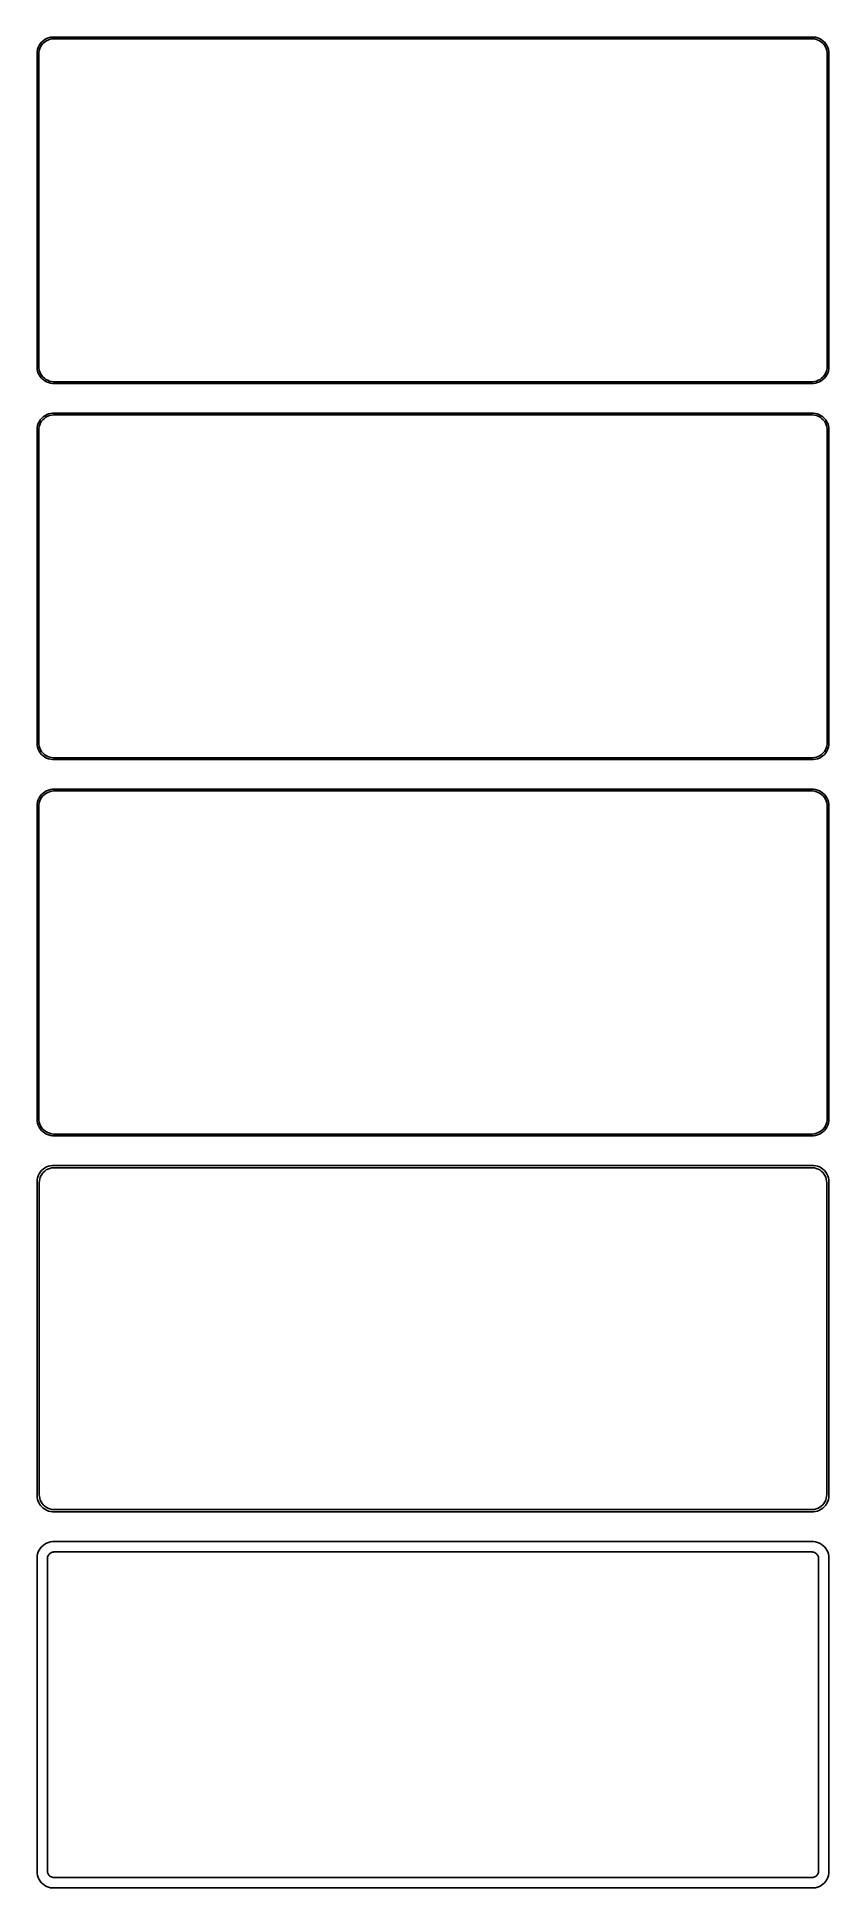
# Model space of a CAD drawing. Header units: metres. Extents: x -120 to 120, y 518 to 1078.
import ezdxf

# ---------------------------------------------------------------- set-up
doc = ezdxf.new("R2010")
doc.units = ezdxf.units.M

msp = doc.modelspace()

# ---------------------------------------------------------------- linework, layer by layer
for p, q in [((-118.187, 1077.35), (-118.645, 1076.92)), ((-117.679, 1077.72), (-118.187, 1077.35)), ((-117.778, 1076.91), (-117.295, 1077.26)), ((-117.129, 1078.02), (-117.679, 1077.72)), ((-117.295, 1077.26), (-116.772, 1077.55)), ((-116.545, 1078.26), (-117.129, 1078.02)), ((-116.772, 1077.55), (-116.218, 1077.77)), ((-115.937, 1078.41), (-116.545, 1078.26)), ((-116.218, 1077.77), (-115.64, 1077.92)), ((-115.314, 1078.49), (-115.937, 1078.41)), ((-115.64, 1077.92), (-115.048, 1077.99)), ((115.314, 1078.49), (-115.314, 1078.49)), ((-115.048, 1077.99), (115.048, 1077.99)), ((115.048, 1077.99), (115.64, 1077.92)), ((115.937, 1078.41), (115.314, 1078.49)), ((115.64, 1077.92), (116.218, 1077.77)), ((116.545, 1078.26), (115.937, 1078.41)), ((116.218, 1077.77), (116.772, 1077.55)), ((117.129, 1078.02), (116.545, 1078.26)), ((116.772, 1077.55), (117.295, 1077.26)), ((117.679, 1077.72), (117.129, 1078.02)), ((117.295, 1077.26), (117.778, 1076.91)), ((118.187, 1077.35), (117.679, 1077.72)), ((118.645, 1076.92), (118.187, 1077.35)), ((-119.961, 1074.13), (-120, 1073.5)), ((-120, 1073.5), (-120, 978.5)), ((-119.843, 1074.74), (-119.961, 1074.13)), ((-119.649, 1075.34), (-119.843, 1074.74)), ((-119.382, 1075.91), (-119.649, 1075.34)), ((-119.5, 1073.25), (-119.463, 1073.85)), ((-119.5, 978.75), (-119.5, 1073.25)), ((-119.463, 1073.85), (-119.351, 1074.43)), ((-119.045, 1076.44), (-119.382, 1075.91)), ((-119.351, 1074.43), (-119.166, 1075)), ((-119.166, 1075), (-118.912, 1075.54)), ((-118.645, 1076.92), (-119.045, 1076.44)), ((-118.912, 1075.54), (-118.593, 1076.04)), ((-118.593, 1076.04), (-118.213, 1076.5)), ((-118.213, 1076.5), (-117.778, 1076.91)), ((117.778, 1076.91), (118.213, 1076.5)), ((118.213, 1076.5), (118.593, 1076.04)), ((118.593, 1076.04), (118.912, 1075.54)), ((119.045, 1076.44), (118.645, 1076.92)), ((118.912, 1075.54), (119.166, 1075)), ((119.382, 1075.91), (119.045, 1076.44)), ((119.166, 1075), (119.351, 1074.43)), ((119.351, 1074.43), (119.463, 1073.85)), ((119.649, 1075.34), (119.382, 1075.91)), ((119.463, 1073.85), (119.5, 1073.25)), ((119.5, 1073.25), (119.5, 978.75)), ((119.843, 1074.74), (119.649, 1075.34)), ((119.961, 1074.13), (119.843, 1074.74)), ((120, 1073.5), (119.961, 1074.13)), ((120, 978.5), (120, 1073.5)), ((-120, 978.5), (-119.961, 977.873)), ((-119.961, 977.873), (-119.843, 977.257)), ((-119.843, 977.257), (-119.649, 976.659)), ((-119.649, 976.659), (-119.382, 976.091)), ((-119.463, 978.155), (-119.5, 978.75)), ((-119.351, 977.569), (-119.463, 978.155)), ((-119.166, 977.001), (-119.351, 977.569)), ((-118.912, 976.462), (-119.166, 977.001)), ((-118.593, 975.958), (-118.912, 976.462)), ((118.912, 976.462), (118.593, 975.958)), ((119.166, 977.001), (118.912, 976.462)), ((119.351, 977.569), (119.166, 977.001)), ((119.463, 978.155), (119.351, 977.569)), ((119.382, 976.091), (119.649, 976.659)), ((119.5, 978.75), (119.463, 978.155)), ((119.649, 976.659), (119.843, 977.257)), ((119.843, 977.257), (119.961, 977.873)), ((119.961, 977.873), (120, 978.5)), ((-119.382, 976.091), (-119.045, 975.561)), ((-119.045, 975.561), (-118.645, 975.077)), ((-118.645, 975.077), (-118.187, 974.647)), ((-118.213, 975.498), (-118.593, 975.958)), ((-117.778, 975.09), (-118.213, 975.498)), ((-118.187, 974.647), (-117.679, 974.278)), ((-117.295, 974.739), (-117.778, 975.09)), ((-117.679, 974.278), (-117.129, 973.976)), ((-116.772, 974.452), (-117.295, 974.739)), ((-117.129, 973.976), (-116.545, 973.745)), ((-116.218, 974.232), (-116.772, 974.452)), ((-116.545, 973.745), (-115.937, 973.589)), ((-115.64, 974.084), (-116.218, 974.232)), ((-115.937, 973.589), (-115.314, 973.51)), ((-115.048, 974.009), (-115.64, 974.084)), ((-115.314, 973.51), (115.314, 973.51)), ((115.048, 974.009), (-115.048, 974.009)), ((115.64, 974.084), (115.048, 974.009)), ((115.314, 973.51), (115.937, 973.589)), ((116.218, 974.232), (115.64, 974.084)), ((115.937, 973.589), (116.545, 973.745)), ((116.772, 974.452), (116.218, 974.232)), ((116.545, 973.745), (117.129, 973.976)), ((117.295, 974.739), (116.772, 974.452)), ((117.129, 973.976), (117.679, 974.278)), ((117.778, 975.09), (117.295, 974.739)), ((117.679, 974.278), (118.187, 974.647)), ((118.213, 975.498), (117.778, 975.09)), ((118.187, 974.647), (118.645, 975.077)), ((118.593, 975.958), (118.213, 975.498)), ((118.645, 975.077), (119.045, 975.561)), ((119.045, 975.561), (119.382, 976.091)), ((-119.961, 960.127), (-120, 959.5)), ((-120, 959.5), (-120, 864.5)), ((-119.843, 960.743), (-119.961, 960.127)), ((-119.649, 961.341), (-119.843, 960.743)), ((-119.382, 961.909), (-119.649, 961.341)), ((-119.5, 959.25), (-119.463, 959.845)), ((-119.463, 959.845), (-119.351, 960.431)), ((-119.045, 962.439), (-119.382, 961.909)), ((-119.351, 960.431), (-119.166, 960.999)), ((-119.166, 960.999), (-118.912, 961.538)), ((-118.645, 962.923), (-119.045, 962.439)), ((-118.912, 961.538), (-118.593, 962.042)), ((-118.187, 963.353), (-118.645, 962.923)), ((-118.593, 962.042), (-118.213, 962.502)), ((-118.213, 962.502), (-117.778, 962.91)), ((-117.679, 963.722), (-118.187, 963.353)), ((-117.778, 962.91), (-117.295, 963.261)), ((-117.129, 964.024), (-117.679, 963.722)), ((-117.295, 963.261), (-116.772, 963.548)), ((-116.545, 964.255), (-117.129, 964.024)), ((-116.772, 963.548), (-116.218, 963.768)), ((-115.937, 964.411), (-116.545, 964.255)), ((-116.218, 963.768), (-115.64, 963.916)), ((-115.314, 964.49), (-115.937, 964.411)), ((-115.64, 963.916), (-115.048, 963.991)), ((115.314, 964.49), (-115.314, 964.49)), ((-115.048, 963.991), (115.048, 963.991)), ((115.048, 963.991), (115.64, 963.916)), ((115.937, 964.411), (115.314, 964.49)), ((115.64, 963.916), (116.218, 963.768)), ((116.545, 964.255), (115.937, 964.411)), ((116.218, 963.768), (116.772, 963.548)), ((117.129, 964.024), (116.545, 964.255)), ((116.772, 963.548), (117.295, 963.261)), ((117.679, 963.722), (117.129, 964.024)), ((117.295, 963.261), (117.778, 962.91)), ((118.187, 963.353), (117.679, 963.722)), ((117.778, 962.91), (118.213, 962.502)), ((118.645, 962.923), (118.187, 963.353)), ((118.213, 962.502), (118.593, 962.042)), ((118.593, 962.042), (118.912, 961.538)), ((119.045, 962.439), (118.645, 962.923)), ((118.912, 961.538), (119.166, 960.999)), ((119.382, 961.909), (119.045, 962.439)), ((119.166, 960.999), (119.351, 960.431)), ((119.351, 960.431), (119.463, 959.845)), ((119.649, 961.341), (119.382, 961.909)), ((119.463, 959.845), (119.5, 959.25)), ((119.843, 960.743), (119.649, 961.341)), ((119.961, 960.127), (119.843, 960.743)), ((120, 959.5), (119.961, 960.127)), ((120, 864.5), (120, 959.5)), ((-119.5, 864.75), (-119.5, 959.25)), ((119.5, 959.25), (119.5, 864.75)), ((-120, 864.5), (-119.961, 863.873)), ((-119.463, 864.155), (-119.5, 864.75)), ((-119.351, 863.569), (-119.463, 864.155)), ((119.463, 864.155), (119.351, 863.569)), ((119.5, 864.75), (119.463, 864.155)), ((119.961, 863.873), (120, 864.5)), ((-119.961, 863.873), (-119.843, 863.257)), ((-119.843, 863.257), (-119.649, 862.659)), ((-119.649, 862.659), (-119.382, 862.091)), ((-119.382, 862.091), (-119.045, 861.561)), ((-119.166, 863.001), (-119.351, 863.569)), ((-118.912, 862.462), (-119.166, 863.001)), ((-119.045, 861.561), (-118.645, 861.077)), ((-118.593, 861.958), (-118.912, 862.462)), ((-118.645, 861.077), (-118.187, 860.647)), ((-118.213, 861.498), (-118.593, 861.958)), ((-117.778, 861.09), (-118.213, 861.498)), ((-118.187, 860.647), (-117.679, 860.278)), ((-117.295, 860.739), (-117.778, 861.09)), ((-117.679, 860.278), (-117.129, 859.976)), ((-116.772, 860.452), (-117.295, 860.739)), ((-117.129, 859.976), (-116.545, 859.745)), ((-116.218, 860.232), (-116.772, 860.452)), ((-116.545, 859.745), (-115.937, 859.589)), ((-115.64, 860.084), (-116.218, 860.232)), ((-115.937, 859.589), (-115.314, 859.51)), ((-115.048, 860.009), (-115.64, 860.084)), ((-115.314, 859.51), (115.314, 859.51)), ((115.048, 860.009), (-115.048, 860.009)), ((115.64, 860.084), (115.048, 860.009)), ((115.314, 859.51), (115.937, 859.589)), ((116.218, 860.232), (115.64, 860.084)), ((115.937, 859.589), (116.545, 859.745)), ((116.772, 860.452), (116.218, 860.232)), ((116.545, 859.745), (117.129, 859.976)), ((117.295, 860.739), (116.772, 860.452)), ((117.129, 859.976), (117.679, 860.278)), ((117.778, 861.09), (117.295, 860.739)), ((117.679, 860.278), (118.187, 860.647)), ((118.213, 861.498), (117.778, 861.09)), ((118.187, 860.647), (118.645, 861.077)), ((118.593, 861.958), (118.213, 861.498)), ((118.912, 862.462), (118.593, 861.958)), ((118.645, 861.077), (119.045, 861.561)), ((119.166, 863.001), (118.912, 862.462)), ((119.045, 861.561), (119.382, 862.091)), ((119.351, 863.569), (119.166, 863.001)), ((119.382, 862.091), (119.649, 862.659)), ((119.649, 862.659), (119.843, 863.257)), ((119.843, 863.257), (119.961, 863.873)), ((-119.649, 847.341), (-119.843, 846.743)), ((-119.382, 847.909), (-119.649, 847.341)), ((-119.045, 848.439), (-119.382, 847.909)), ((-119.166, 846.999), (-118.912, 847.538)), ((-118.645, 848.923), (-119.045, 848.439)), ((-118.912, 847.538), (-118.593, 848.042)), ((-118.187, 849.353), (-118.645, 848.923)), ((-118.593, 848.042), (-118.213, 848.502)), ((-118.213, 848.502), (-117.778, 848.91)), ((-117.679, 849.722), (-118.187, 849.353)), ((-117.778, 848.91), (-117.295, 849.261)), ((-117.129, 850.024), (-117.679, 849.722)), ((-117.295, 849.261), (-116.772, 849.548)), ((-116.545, 850.255), (-117.129, 850.024)), ((-116.772, 849.548), (-116.218, 849.768)), ((-115.937, 850.411), (-116.545, 850.255)), ((-116.218, 849.768), (-115.64, 849.916)), ((-115.314, 850.49), (-115.937, 850.411)), ((-115.64, 849.916), (-115.048, 849.991)), ((115.314, 850.49), (-115.314, 850.49)), ((-115.048, 849.991), (115.048, 849.991)), ((115.048, 849.991), (115.64, 849.916)), ((115.937, 850.411), (115.314, 850.49)), ((115.64, 849.916), (116.218, 849.768)), ((116.545, 850.255), (115.937, 850.411)), ((116.218, 849.768), (116.772, 849.548)), ((117.129, 850.024), (116.545, 850.255)), ((116.772, 849.548), (117.295, 849.261)), ((117.679, 849.722), (117.129, 850.024)), ((117.295, 849.261), (117.778, 848.91)), ((118.187, 849.353), (117.679, 849.722)), ((117.778, 848.91), (118.213, 848.502)), ((118.645, 848.923), (118.187, 849.353)), ((118.213, 848.502), (118.593, 848.042)), ((118.593, 848.042), (118.912, 847.538)), ((119.045, 848.439), (118.645, 848.923)), ((118.912, 847.538), (119.166, 846.999)), ((119.382, 847.909), (119.045, 848.439)), ((119.649, 847.341), (119.382, 847.909)), ((119.843, 846.743), (119.649, 847.341)), ((-119.961, 846.127), (-120, 845.5)), ((-120, 845.5), (-120, 750.5)), ((-119.843, 846.743), (-119.961, 846.127)), ((-119.5, 845.25), (-119.463, 845.845)), ((-119.5, 750.75), (-119.5, 845.25)), ((-119.463, 845.845), (-119.351, 846.431)), ((-119.351, 846.431), (-119.166, 846.999)), ((119.166, 846.999), (119.351, 846.431)), ((119.351, 846.431), (119.463, 845.845)), ((119.463, 845.845), (119.5, 845.25)), ((119.5, 845.25), (119.5, 750.75)), ((119.961, 846.127), (119.843, 846.743)), ((120, 845.5), (119.961, 846.127)), ((120, 750.5), (120, 845.5)), ((-120, 750.5), (-119.961, 749.873)), ((-119.961, 749.873), (-119.843, 749.257)), ((-119.843, 749.257), (-119.649, 748.659)), ((-119.649, 748.659), (-119.382, 748.091)), ((-119.463, 750.155), (-119.5, 750.75)), ((-119.351, 749.569), (-119.463, 750.155)), ((-119.382, 748.091), (-119.045, 747.561)), ((-119.166, 749.001), (-119.351, 749.569)), ((-118.912, 748.462), (-119.166, 749.001)), ((-119.045, 747.561), (-118.645, 747.077)), ((-118.593, 747.958), (-118.912, 748.462)), ((-118.645, 747.077), (-118.187, 746.647)), ((-118.213, 747.498), (-118.593, 747.958)), ((-117.778, 747.09), (-118.213, 747.498)), ((-118.187, 746.647), (-117.679, 746.278)), ((-117.295, 746.739), (-117.778, 747.09)), ((-117.679, 746.278), (-117.129, 745.976)), ((-116.772, 746.452), (-117.295, 746.739)), ((-116.218, 746.232), (-116.772, 746.452)), ((-115.64, 746.084), (-116.218, 746.232)), ((116.218, 746.232), (115.64, 746.084)), ((116.772, 746.452), (116.218, 746.232)), ((117.295, 746.739), (116.772, 746.452)), ((117.129, 745.976), (117.679, 746.278)), ((117.778, 747.09), (117.295, 746.739)), ((117.679, 746.278), (118.187, 746.647)), ((118.213, 747.498), (117.778, 747.09)), ((118.187, 746.647), (118.645, 747.077)), ((118.593, 747.958), (118.213, 747.498)), ((118.912, 748.462), (118.593, 747.958)), ((118.645, 747.077), (119.045, 747.561)), ((119.166, 749.001), (118.912, 748.462)), ((119.045, 747.561), (119.382, 748.091)), ((119.351, 749.569), (119.166, 749.001)), ((119.463, 750.155), (119.351, 749.569)), ((119.382, 748.091), (119.649, 748.659)), ((119.5, 750.75), (119.463, 750.155)), ((119.649, 748.659), (119.843, 749.257)), ((119.843, 749.257), (119.961, 749.873)), ((119.961, 749.873), (120, 750.5)), ((-117.129, 745.976), (-116.545, 745.745)), ((-116.545, 745.745), (-115.937, 745.589)), ((-115.937, 745.589), (-115.314, 745.51)), ((-115.048, 746.009), (-115.64, 746.084)), ((-115.314, 745.51), (115.314, 745.51)), ((115.048, 746.009), (-115.048, 746.009)), ((115.64, 746.084), (115.048, 746.009)), ((115.314, 745.51), (115.937, 745.589)), ((115.937, 745.589), (116.545, 745.745)), ((116.545, 745.745), (117.129, 745.976)), ((-118.645, 734.923), (-119.045, 734.439)), ((-118.187, 735.353), (-118.645, 734.923)), ((-117.679, 735.722), (-118.187, 735.353)), ((-117.129, 736.024), (-117.679, 735.722)), ((-117.668, 734.778), (-117.203, 735.116)), ((-117.203, 735.116), (-116.699, 735.393)), ((-116.545, 736.255), (-117.129, 736.024)), ((-116.699, 735.393), (-116.165, 735.604)), ((-115.937, 736.411), (-116.545, 736.255)), ((-116.165, 735.604), (-115.608, 735.747)), ((-115.314, 736.49), (-115.937, 736.411)), ((-115.608, 735.747), (-115.037, 735.819)), ((115.314, 736.49), (-115.314, 736.49)), ((-115.037, 735.819), (115.037, 735.819)), ((115.037, 735.819), (115.608, 735.747)), ((115.937, 736.411), (115.314, 736.49)), ((115.608, 735.747), (116.165, 735.604)), ((116.545, 736.255), (115.937, 736.411)), ((116.165, 735.604), (116.699, 735.393)), ((117.129, 736.024), (116.545, 736.255)), ((116.699, 735.393), (117.203, 735.116)), ((117.679, 735.722), (117.129, 736.024)), ((117.203, 735.116), (117.668, 734.778)), ((118.187, 735.353), (117.679, 735.722)), ((118.645, 734.923), (118.187, 735.353)), ((119.045, 734.439), (118.645, 734.923)), ((-119.961, 732.127), (-120, 731.5)), ((-120, 731.5), (-120, 636.5)), ((-119.843, 732.743), (-119.961, 732.127)), ((-119.649, 733.341), (-119.843, 732.743)), ((-119.382, 733.909), (-119.649, 733.341)), ((-119.045, 734.439), (-119.382, 733.909)), ((-119.328, 731.25), (-119.292, 731.824)), ((-119.328, 636.75), (-119.328, 731.25)), ((-119.292, 731.824), (-119.185, 732.389)), ((-119.185, 732.389), (-119.007, 732.935)), ((-119.007, 732.935), (-118.762, 733.456)), ((-118.762, 733.456), (-118.454, 733.941)), ((-118.454, 733.941), (-118.088, 734.384)), ((-118.088, 734.384), (-117.668, 734.778)), ((117.668, 734.778), (118.088, 734.384)), ((118.088, 734.384), (118.454, 733.941)), ((118.454, 733.941), (118.762, 733.456)), ((118.762, 733.456), (119.007, 732.935)), ((119.007, 732.935), (119.185, 732.389)), ((119.382, 733.909), (119.045, 734.439)), ((119.185, 732.389), (119.292, 731.824)), ((119.292, 731.824), (119.328, 731.25)), ((119.328, 731.25), (119.328, 636.75)), ((119.649, 733.341), (119.382, 733.909)), ((119.843, 732.743), (119.649, 733.341)), ((119.961, 732.127), (119.843, 732.743)), ((120, 731.5), (119.961, 732.127)), ((120, 636.5), (120, 731.5)), ((-120, 636.5), (-119.961, 635.873)), ((-119.961, 635.873), (-119.843, 635.257)), ((-119.843, 635.257), (-119.649, 634.659)), ((-119.649, 634.659), (-119.382, 634.091)), ((-119.382, 634.091), (-119.045, 633.561)), ((-119.292, 636.176), (-119.328, 636.75)), ((-119.185, 635.611), (-119.292, 636.176)), ((-119.007, 635.065), (-119.185, 635.611)), ((-118.762, 634.544), (-119.007, 635.065)), ((-118.454, 634.059), (-118.762, 634.544)), ((-118.088, 633.616), (-118.454, 634.059)), ((118.454, 634.059), (118.088, 633.616)), ((118.762, 634.544), (118.454, 634.059)), ((119.007, 635.065), (118.762, 634.544)), ((119.185, 635.611), (119.007, 635.065)), ((119.045, 633.561), (119.382, 634.091)), ((119.292, 636.176), (119.185, 635.611)), ((119.328, 636.75), (119.292, 636.176)), ((119.382, 634.091), (119.649, 634.659)), ((119.649, 634.659), (119.843, 635.257)), ((119.843, 635.257), (119.961, 635.873)), ((119.961, 635.873), (120, 636.5)), ((-119.045, 633.561), (-118.645, 633.077)), ((-118.645, 633.077), (-118.187, 632.647)), ((-118.187, 632.647), (-117.679, 632.278)), ((-117.668, 633.222), (-118.088, 633.616)), ((-117.679, 632.278), (-117.129, 631.976)), ((-117.203, 632.884), (-117.668, 633.222)), ((-116.699, 632.607), (-117.203, 632.884)), ((-117.129, 631.976), (-116.545, 631.745)), ((-116.165, 632.396), (-116.699, 632.607)), ((-116.545, 631.745), (-115.937, 631.589)), ((-115.608, 632.253), (-116.165, 632.396)), ((-115.937, 631.589), (-115.314, 631.51)), ((-115.037, 632.181), (-115.608, 632.253)), ((-115.314, 631.51), (115.314, 631.51)), ((115.037, 632.181), (-115.037, 632.181)), ((115.608, 632.253), (115.037, 632.181)), ((115.314, 631.51), (115.937, 631.589)), ((116.165, 632.396), (115.608, 632.253)), ((115.937, 631.589), (116.545, 631.745)), ((116.699, 632.607), (116.165, 632.396)), ((116.545, 631.745), (117.129, 631.976)), ((117.203, 632.884), (116.699, 632.607)), ((117.129, 631.976), (117.679, 632.278)), ((117.668, 633.222), (117.203, 632.884)), ((118.088, 633.616), (117.668, 633.222)), ((117.679, 632.278), (118.187, 632.647)), ((118.187, 632.647), (118.645, 633.077)), ((118.645, 633.077), (119.045, 633.561)), ((-119.961, 618.127), (-120, 617.5)), ((-120, 617.5), (-120, 522.5)), ((-119.843, 618.743), (-119.961, 618.127)), ((-119.649, 619.341), (-119.843, 618.743)), ((-119.382, 619.909), (-119.649, 619.341)), ((-119.045, 620.439), (-119.382, 619.909)), ((-118.645, 620.923), (-119.045, 620.439)), ((-118.187, 621.353), (-118.645, 620.923)), ((-117.679, 621.722), (-118.187, 621.353)), ((-117.129, 622.024), (-117.679, 621.722)), ((-116.545, 622.255), (-117.129, 622.024)), ((-116.86, 617.25), (-116.843, 617.514)), ((-116.86, 522.75), (-116.86, 617.25)), ((-116.843, 617.514), (-116.793, 617.775)), ((-116.793, 617.775), (-116.711, 618.027)), ((-116.711, 618.027), (-116.599, 618.266)), ((-116.599, 618.266), (-116.457, 618.49)), ((-115.937, 622.411), (-116.545, 622.255)), ((-116.457, 618.49), (-116.288, 618.694)), ((-116.288, 618.694), (-116.095, 618.875)), ((-116.095, 618.875), (-115.88, 619.031)), ((-115.314, 622.49), (-115.937, 622.411)), ((-115.88, 619.031), (-115.648, 619.159)), ((-115.648, 619.159), (-115.402, 619.256)), ((-115.402, 619.256), (-115.145, 619.322)), ((115.314, 622.49), (-115.314, 622.49)), ((-115.145, 619.322), (-114.882, 619.355)), ((-114.882, 619.355), (114.882, 619.355)), ((114.882, 619.355), (115.145, 619.322)), ((115.145, 619.322), (115.402, 619.256)), ((115.937, 622.411), (115.314, 622.49)), ((115.402, 619.256), (115.648, 619.159)), ((115.648, 619.159), (115.88, 619.031)), ((115.88, 619.031), (116.095, 618.875)), ((116.545, 622.255), (115.937, 622.411)), ((116.095, 618.875), (116.288, 618.694)), ((116.288, 618.694), (116.457, 618.49)), ((116.457, 618.49), (116.599, 618.266)), ((117.129, 622.024), (116.545, 622.255)), ((116.599, 618.266), (116.711, 618.027)), ((116.711, 618.027), (116.793, 617.775)), ((116.793, 617.775), (116.843, 617.514)), ((116.843, 617.514), (116.86, 617.25)), ((116.86, 617.25), (116.86, 522.75)), ((117.679, 621.722), (117.129, 622.024)), ((118.187, 621.353), (117.679, 621.722)), ((118.645, 620.923), (118.187, 621.353)), ((119.045, 620.439), (118.645, 620.923)), ((119.382, 619.909), (119.045, 620.439)), ((119.649, 619.341), (119.382, 619.909)), ((119.843, 618.743), (119.649, 619.341)), ((119.961, 618.127), (119.843, 618.743)), ((120, 617.5), (119.961, 618.127)), ((120, 522.5), (120, 617.5)), ((-120, 522.5), (-119.961, 521.873)), ((-119.961, 521.873), (-119.843, 521.257)), ((-116.843, 522.486), (-116.86, 522.75)), ((-116.793, 522.225), (-116.843, 522.486)), ((-116.711, 521.973), (-116.793, 522.225)), ((-116.599, 521.734), (-116.711, 521.973)), ((-116.457, 521.51), (-116.599, 521.734)), ((116.599, 521.734), (116.457, 521.51)), ((116.711, 521.973), (116.599, 521.734)), ((116.793, 522.225), (116.711, 521.973)), ((116.843, 522.486), (116.793, 522.225)), ((116.86, 522.75), (116.843, 522.486)), ((119.843, 521.257), (119.961, 521.873)), ((119.961, 521.873), (120, 522.5)), ((-119.843, 521.257), (-119.649, 520.659)), ((-119.649, 520.659), (-119.382, 520.091)), ((-119.382, 520.091), (-119.045, 519.561)), ((-119.045, 519.561), (-118.645, 519.077)), ((-118.645, 519.077), (-118.187, 518.647)), ((-118.187, 518.647), (-117.679, 518.278)), ((-117.679, 518.278), (-117.129, 517.976)), ((-117.129, 517.976), (-116.545, 517.745)), ((-116.545, 517.745), (-115.937, 517.589)), ((-116.288, 521.306), (-116.457, 521.51)), ((-116.095, 521.125), (-116.288, 521.306)), ((-115.88, 520.969), (-116.095, 521.125)), ((-115.937, 517.589), (-115.314, 517.51)), ((-115.648, 520.841), (-115.88, 520.969)), ((-115.402, 520.744), (-115.648, 520.841)), ((-115.145, 520.678), (-115.402, 520.744)), ((-115.314, 517.51), (115.314, 517.51)), ((-114.882, 520.645), (-115.145, 520.678)), ((114.882, 520.645), (-114.882, 520.645)), ((115.145, 520.678), (114.882, 520.645)), ((115.402, 520.744), (115.145, 520.678)), ((115.314, 517.51), (115.937, 517.589)), ((115.648, 520.841), (115.402, 520.744)), ((115.88, 520.969), (115.648, 520.841)), ((116.095, 521.125), (115.88, 520.969)), ((115.937, 517.589), (116.545, 517.745)), ((116.288, 521.306), (116.095, 521.125)), ((116.457, 521.51), (116.288, 521.306)), ((116.545, 517.745), (117.129, 517.976)), ((117.129, 517.976), (117.679, 518.278)), ((117.679, 518.278), (118.187, 518.647)), ((118.187, 518.647), (118.645, 519.077)), ((118.645, 519.077), (119.045, 519.561)), ((119.045, 519.561), (119.382, 520.091)), ((119.382, 520.091), (119.649, 520.659)), ((119.649, 520.659), (119.843, 521.257))]:
    msp.add_line(p, q)

doc.saveas('drawing.dxf')
